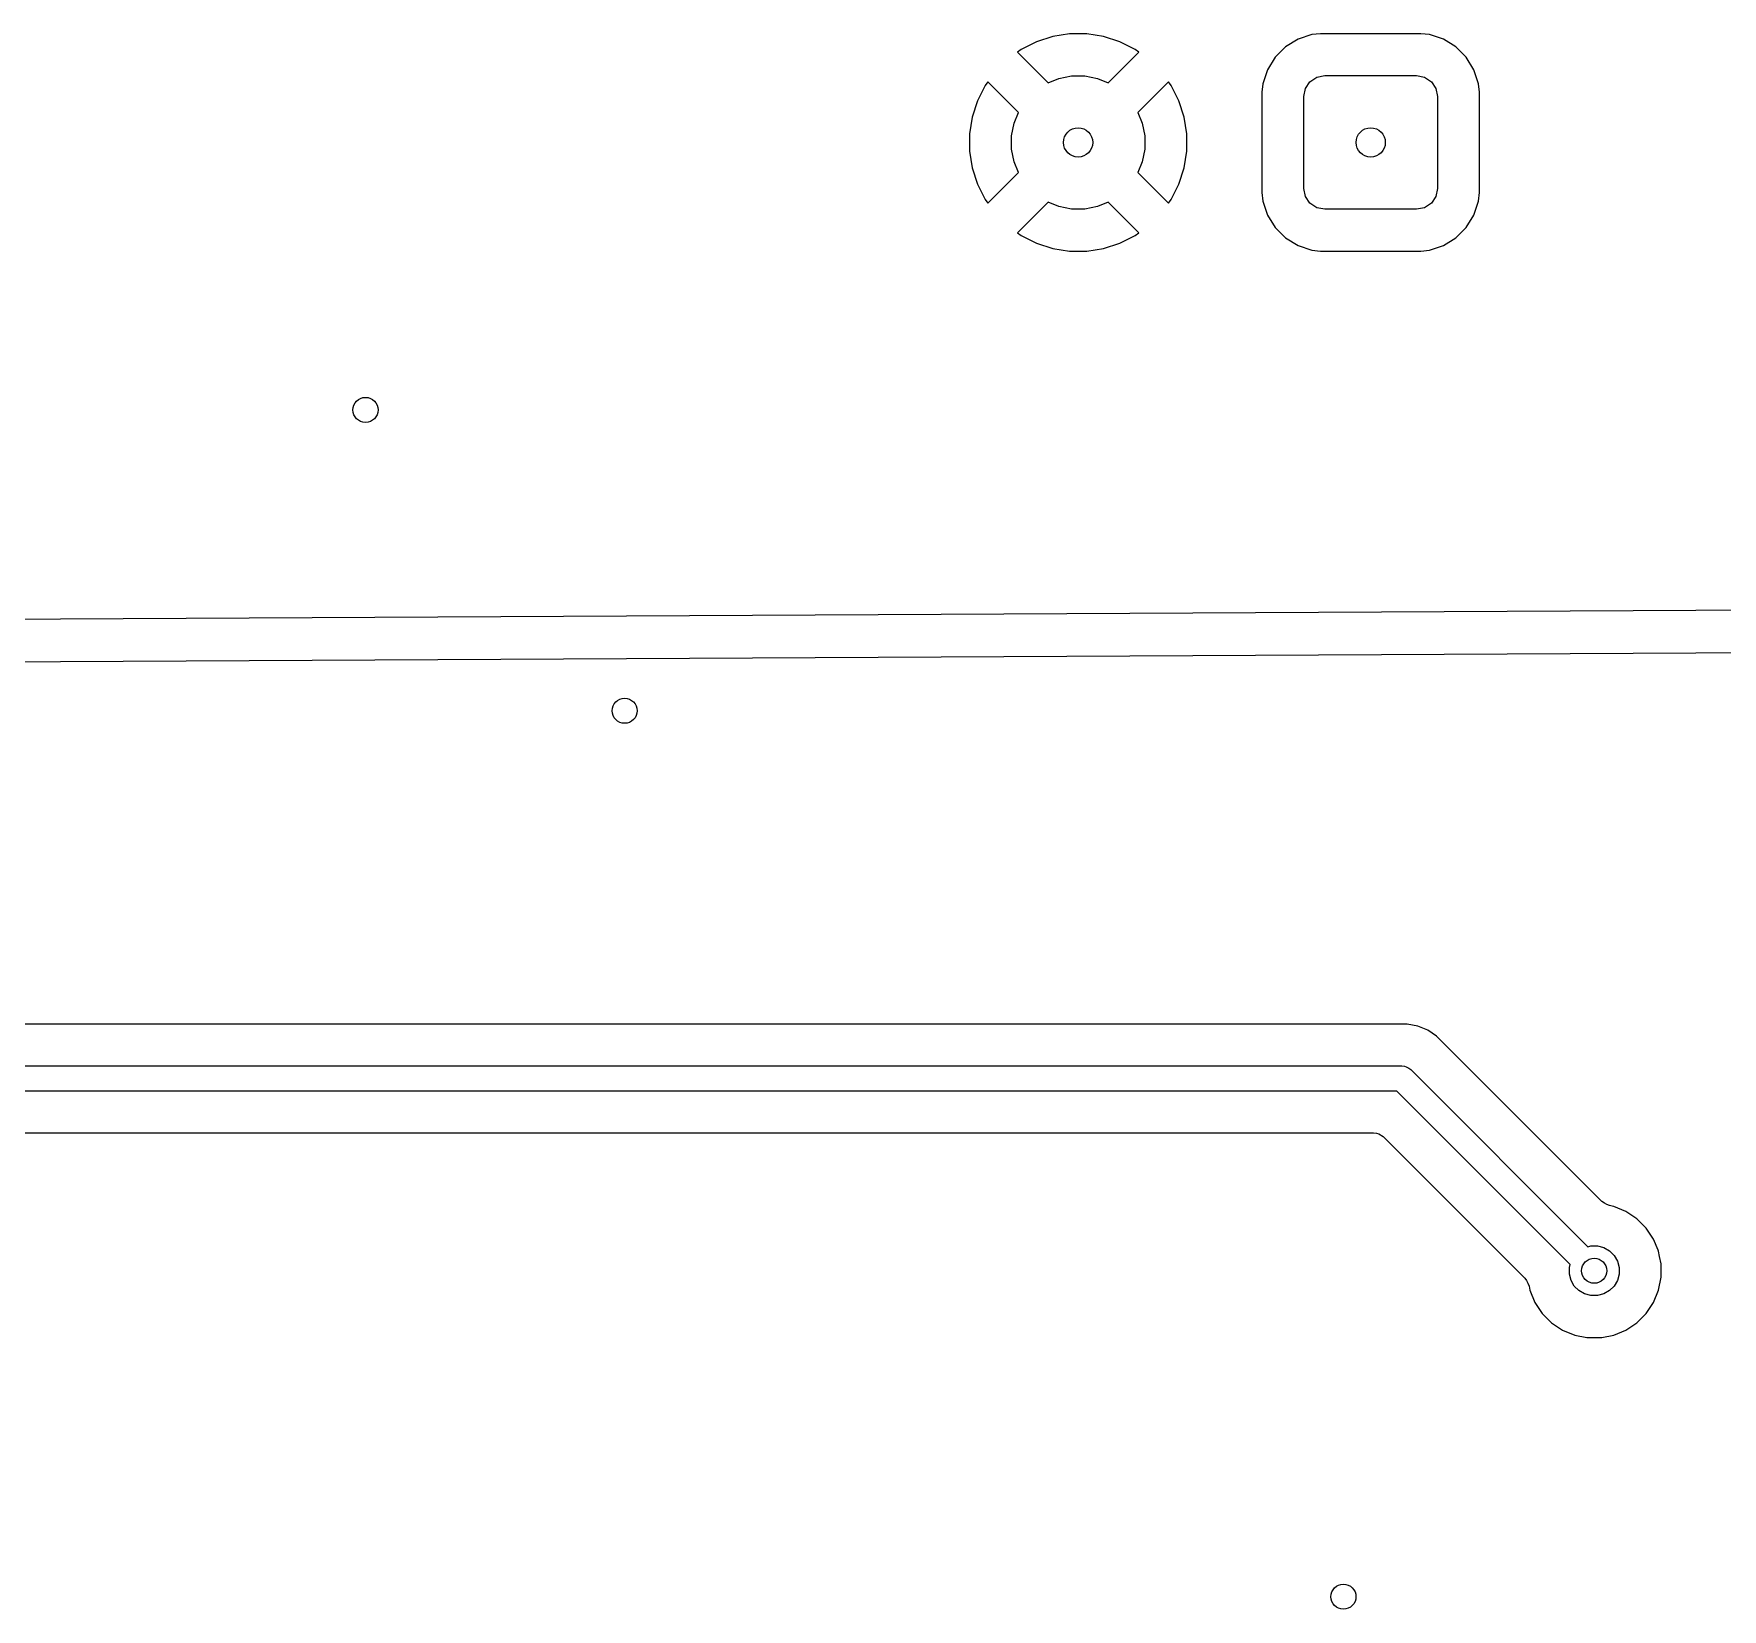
# Model space of a CAD drawing. Header units: inches. Extents: x -1.73 to 1.75, y 0.02 to 4.69.
# Drawn here: x -0.093 to 0.702, y 2.526 to 3.268 of the extents above; entities that cross this region are included whole.
import ezdxf

# ---------------------------------------------------------------- set-up
doc = ezdxf.new("R2010")
doc.units = ezdxf.units.IN
doc.header["$MEASUREMENT"] = 0
doc.layers.add('BLACK', color=250, linetype='CONTINUOUS')

msp = doc.modelspace()

# ---------------------------------------------------------------- linework, layer by layer
at = {"layer": 'BLACK', "linetype": 'CONTINUOUS'}
for p, q in [((0.37901, 3.26397), (0.37183, 3.26031)), ((0.38667, 3.26646), (0.37901, 3.26397)), ((0.39463, 3.26772), (0.38667, 3.26646)), ((0.40268, 3.26772), (0.39463, 3.26772)), ((0.41064, 3.26646), (0.40268, 3.26772)), ((0.4183, 3.26397), (0.41064, 3.26646)), ((0.42548, 3.26031), (0.4183, 3.26397)), ((0.49635, 3.26152), (0.49146, 3.25664)), ((0.50222, 3.26515), (0.49635, 3.26152)), ((0.50878, 3.26732), (0.50222, 3.26515)), ((0.50222, 3.26515), (0.50222, 3.26515)), ((0.51283, 3.26774), (0.50878, 3.26732)), ((0.50878, 3.26732), (0.50878, 3.26732)), ((0.56007, 3.26774), (0.51283, 3.26774)), ((0.51283, 3.26774), (0.51283, 3.26774)), ((0.56412, 3.26732), (0.56007, 3.26774)), ((0.57068, 3.26515), (0.56412, 3.26732)), ((0.56412, 3.26732), (0.56412, 3.26732)), ((0.57655, 3.26152), (0.57068, 3.26515)), ((0.58144, 3.25664), (0.57655, 3.26152)), ((0.37183, 3.26031), (0.37007, 3.25903)), ((0.37007, 3.25903), (0.37007, 3.25903)), ((0.37007, 3.25903), (0.38451, 3.2446)), ((0.4128, 3.2446), (0.42723, 3.25903)), ((0.42723, 3.25903), (0.42548, 3.26031)), ((0.42548, 3.26031), (0.42548, 3.26031)), ((0.42723, 3.25903), (0.42723, 3.25903)), ((0.49146, 3.25664), (0.48784, 3.25076)), ((0.58506, 3.25076), (0.58144, 3.25664)), ((0.35616, 3.24512), (0.35488, 3.24336)), ((0.37059, 3.23068), (0.35616, 3.24512)), ((0.35616, 3.24512), (0.35616, 3.24512)), ((0.38451, 3.2446), (0.38951, 3.24668)), ((0.38951, 3.24668), (0.39557, 3.24788)), ((0.39557, 3.24788), (0.40174, 3.24788)), ((0.40174, 3.24788), (0.4078, 3.24668)), ((0.4078, 3.24668), (0.4128, 3.2446)), ((0.44115, 3.24512), (0.42672, 3.23068)), ((0.44243, 3.24336), (0.44115, 3.24512)), ((0.44115, 3.24512), (0.44115, 3.24512)), ((0.48784, 3.25076), (0.48566, 3.2442)), ((0.48784, 3.25076), (0.48784, 3.25076)), ((0.5057, 3.24196), (0.50784, 3.24515)), ((0.50784, 3.24515), (0.51103, 3.24728)), ((0.51103, 3.24728), (0.5148, 3.24803)), ((0.5148, 3.24803), (0.5581, 3.24803)), ((0.5581, 3.24803), (0.56187, 3.24728)), ((0.56187, 3.24728), (0.56506, 3.24515)), ((0.56506, 3.24515), (0.5672, 3.24196)), ((0.58724, 3.2442), (0.58506, 3.25076)), ((0.35488, 3.24336), (0.35122, 3.23618)), ((0.44406, 3.24016), (0.44243, 3.24336)), ((0.44513, 3.23807), (0.44406, 3.24016)), ((0.44609, 3.23618), (0.44513, 3.23807)), ((0.44513, 3.23807), (0.44513, 3.23807)), ((0.48566, 3.2442), (0.48525, 3.24016)), ((0.48525, 3.24016), (0.48525, 3.19291)), ((0.48566, 3.2442), (0.48566, 3.2442)), ((0.48566, 3.2442), (0.48566, 3.2442)), ((0.50495, 3.23819), (0.5057, 3.24196)), ((0.50495, 3.19488), (0.50495, 3.23819)), ((0.5672, 3.24196), (0.56795, 3.23819)), ((0.56795, 3.23819), (0.56795, 3.19488)), ((0.58765, 3.24016), (0.58724, 3.2442)), ((0.58765, 3.19291), (0.58765, 3.24016)), ((0.35122, 3.23618), (0.34873, 3.22852)), ((0.36851, 3.22568), (0.37059, 3.23068)), ((0.42672, 3.23068), (0.42879, 3.22568)), ((0.44858, 3.22852), (0.44609, 3.23618)), ((0.34873, 3.22852), (0.34747, 3.22056)), ((0.36731, 3.21962), (0.36851, 3.22568)), ((0.42879, 3.22568), (0.43, 3.21962)), ((0.44984, 3.22056), (0.44858, 3.22852)), ((0.34747, 3.22056), (0.34747, 3.21251)), ((0.36731, 3.21345), (0.36731, 3.21962)), ((0.36851, 3.20739), (0.36731, 3.21345)), ((0.43, 3.21345), (0.42879, 3.20739)), ((0.43, 3.21962), (0.43, 3.21345)), ((0.44984, 3.21251), (0.44984, 3.22056)), ((0.34747, 3.21251), (0.34873, 3.20455)), ((0.37059, 3.20239), (0.36851, 3.20739)), ((0.42879, 3.20739), (0.42672, 3.20239)), ((0.44858, 3.20455), (0.44984, 3.21251)), ((0.34873, 3.20455), (0.35122, 3.19689)), ((0.35616, 3.18796), (0.37059, 3.20239)), ((0.42672, 3.20239), (0.44115, 3.18796)), ((0.44609, 3.19689), (0.44858, 3.20455)), ((0.35122, 3.19689), (0.35488, 3.18971)), ((0.35488, 3.18971), (0.35488, 3.18971)), ((0.35488, 3.18971), (0.35616, 3.18796)), ((0.44115, 3.18796), (0.44243, 3.18971)), ((0.44243, 3.18971), (0.44609, 3.19689)), ((0.48525, 3.19291), (0.48525, 3.19291)), ((0.48525, 3.19291), (0.48566, 3.18887)), ((0.5057, 3.19112), (0.50495, 3.19488)), ((0.50784, 3.18792), (0.5057, 3.19112)), ((0.5672, 3.19112), (0.56506, 3.18792)), ((0.56795, 3.19488), (0.5672, 3.19112)), ((0.58724, 3.18887), (0.58765, 3.19291)), ((0.35616, 3.18796), (0.35616, 3.18796)), ((0.38451, 3.18847), (0.37007, 3.17404)), ((0.38951, 3.1864), (0.38451, 3.18847)), ((0.39557, 3.18519), (0.38951, 3.1864)), ((0.40174, 3.18519), (0.39557, 3.18519)), ((0.4078, 3.1864), (0.40174, 3.18519)), ((0.4128, 3.18847), (0.4078, 3.1864)), ((0.42723, 3.17404), (0.4128, 3.18847)), ((0.48566, 3.18887), (0.48566, 3.18887)), ((0.48566, 3.18887), (0.48784, 3.18231)), ((0.48784, 3.18231), (0.48784, 3.18231)), ((0.48784, 3.18231), (0.49146, 3.17643)), ((0.51103, 3.18579), (0.50784, 3.18792)), ((0.5148, 3.18504), (0.51103, 3.18579)), ((0.5581, 3.18504), (0.5148, 3.18504)), ((0.56187, 3.18579), (0.5581, 3.18504)), ((0.56506, 3.18792), (0.56187, 3.18579)), ((0.58144, 3.17643), (0.58506, 3.18231)), ((0.58506, 3.18231), (0.58724, 3.18887)), ((0.37007, 3.17404), (0.37183, 3.17276)), ((0.42548, 3.17276), (0.42723, 3.17404)), ((0.49146, 3.17643), (0.49635, 3.17155)), ((0.57655, 3.17155), (0.58144, 3.17643)), ((0.37183, 3.17276), (0.37901, 3.1691)), ((0.37901, 3.1691), (0.38667, 3.16661)), ((0.38667, 3.16661), (0.39463, 3.16535)), ((0.39463, 3.16535), (0.40268, 3.16535)), ((0.40268, 3.16535), (0.41064, 3.16661)), ((0.41064, 3.16661), (0.4183, 3.1691)), ((0.4183, 3.1691), (0.42548, 3.17276)), ((0.49635, 3.17155), (0.50222, 3.16792)), ((0.50222, 3.16792), (0.50878, 3.16575)), ((0.50878, 3.16575), (0.51283, 3.16533)), ((0.56007, 3.16533), (0.56412, 3.16575)), ((0.56412, 3.16575), (0.57068, 3.16792)), ((0.57068, 3.16792), (0.57655, 3.17155)), ((0.51283, 3.16533), (0.56007, 3.16533)), ((1.25598, 2.99897), (-0.79724, 2.98821)), ((-0.79713, 2.96831), (1.25593, 2.97907)), ((0.5537, 2.8012), (-0.73076, 2.8012)), ((0.55865, 2.80022), (0.5537, 2.8012)), ((0.5537, 2.8012), (0.5537, 2.8012)), ((0.5537, 2.8012), (0.5537, 2.8012)), ((0.56331, 2.79829), (0.55865, 2.80022)), ((0.55865, 2.80022), (0.55865, 2.80022)), ((0.55865, 2.80022), (0.55865, 2.80022)), ((0.56751, 2.79548), (0.56331, 2.79829)), ((0.56331, 2.79829), (0.56331, 2.79829)), ((0.64532, 2.71767), (0.56751, 2.79548)), ((0.56751, 2.79548), (0.56751, 2.79548)), ((0.56751, 2.79548), (0.56751, 2.79548)), ((-0.74165, 2.7815), (0.55118, 2.7815)), ((0.55118, 2.7815), (0.55233, 2.78138)), ((0.55233, 2.78138), (0.55322, 2.78102)), ((0.55322, 2.78102), (0.55446, 2.7805)), ((0.55446, 2.7805), (0.55536, 2.77977)), ((0.55536, 2.77977), (0.63876, 2.69637)), ((0.54873, 2.76969), (-0.74409, 2.76969)), ((0.63041, 2.68801), (0.54873, 2.76969)), ((-0.74662, 2.74998), (0.53785, 2.74998)), ((0.53785, 2.74998), (0.53922, 2.74978)), ((0.53922, 2.74978), (0.54022, 2.74949)), ((0.54022, 2.74949), (0.54229, 2.74826)), ((0.54229, 2.74826), (0.60907, 2.68148)), ((0.64651, 2.7168), (0.64532, 2.71767)), ((0.64766, 2.71619), (0.64651, 2.7168)), ((0.64897, 2.71573), (0.64766, 2.71619)), ((0.65013, 2.7155), (0.64897, 2.71573)), ((0.65092, 2.71534), (0.65013, 2.7155)), ((0.65093, 2.71534), (0.65092, 2.71534)), ((0.65092, 2.71534), (0.65092, 2.71534)), ((0.65666, 2.71297), (0.65093, 2.71534)), ((0.66182, 2.70952), (0.65666, 2.71297)), ((0.65666, 2.71297), (0.65666, 2.71297)), ((0.65666, 2.71297), (0.65666, 2.71297)), ((0.65666, 2.71297), (0.65666, 2.71297)), ((0.65666, 2.71297), (0.65666, 2.71297)), ((0.66621, 2.70513), (0.66182, 2.70952)), ((0.66182, 2.70952), (0.66182, 2.70952)), ((0.66182, 2.70952), (0.66182, 2.70952)), ((0.66966, 2.69997), (0.66621, 2.70513)), ((0.66621, 2.70513), (0.66621, 2.70513)), ((0.66621, 2.70513), (0.66621, 2.70513)), ((0.63876, 2.69637), (0.64019, 2.69675)), ((0.64019, 2.69675), (0.64327, 2.69675)), ((0.64327, 2.69675), (0.64625, 2.69595)), ((0.6718, 2.6948), (0.66966, 2.69997)), ((0.66966, 2.69997), (0.66966, 2.69997)), ((0.66966, 2.69997), (0.66966, 2.69997)), ((0.64625, 2.69595), (0.64892, 2.69441)), ((0.64892, 2.69441), (0.6511, 2.69223)), ((0.6511, 2.69223), (0.65264, 2.68956)), ((0.65264, 2.68956), (0.65344, 2.68658)), ((0.67204, 2.69423), (0.6718, 2.6948)), ((0.67252, 2.69179), (0.67204, 2.69423)), ((0.67204, 2.69423), (0.67204, 2.69423)), ((0.67204, 2.69423), (0.67204, 2.69423)), ((0.67323, 2.68823), (0.67252, 2.69179)), ((0.67325, 2.68815), (0.67323, 2.68823)), ((0.60907, 2.68148), (0.6099, 2.68037)), ((0.6099, 2.68037), (0.61053, 2.67923)), ((0.63002, 2.68658), (0.63041, 2.68801)), ((0.63002, 2.6835), (0.63002, 2.68658)), ((0.63082, 2.68052), (0.63002, 2.6835)), ((0.63236, 2.67785), (0.63082, 2.68052)), ((0.65264, 2.68052), (0.6511, 2.67785)), ((0.65344, 2.6835), (0.65264, 2.68052)), ((0.65344, 2.68658), (0.65344, 2.6835)), ((0.67204, 2.67585), (0.67325, 2.68194)), ((0.67325, 2.68814), (0.67325, 2.68815)), ((0.67325, 2.68194), (0.67325, 2.68814)), ((0.67325, 2.68814), (0.67325, 2.68814)), ((0.61053, 2.67923), (0.61103, 2.67784)), ((0.61103, 2.67784), (0.61143, 2.67585)), ((0.61143, 2.67585), (0.61143, 2.67585)), ((0.61143, 2.67585), (0.6138, 2.67011)), ((0.63454, 2.67567), (0.63236, 2.67785)), ((0.63721, 2.67413), (0.63454, 2.67567)), ((0.64019, 2.67333), (0.63721, 2.67413)), ((0.64327, 2.67333), (0.64019, 2.67333)), ((0.64625, 2.67413), (0.64327, 2.67333)), ((0.64892, 2.67567), (0.64625, 2.67413)), ((0.6511, 2.67785), (0.64892, 2.67567)), ((0.66966, 2.67011), (0.67204, 2.67585)), ((0.6138, 2.67011), (0.6138, 2.67011)), ((0.6138, 2.67011), (0.6138, 2.67011)), ((0.6138, 2.67011), (0.61725, 2.66495)), ((0.61725, 2.66495), (0.61725, 2.66495)), ((0.61725, 2.66495), (0.61725, 2.66495)), ((0.61725, 2.66495), (0.62164, 2.66056)), ((0.66182, 2.66056), (0.66621, 2.66495)), ((0.66621, 2.66495), (0.66966, 2.67011)), ((0.62164, 2.66056), (0.62164, 2.66056)), ((0.62164, 2.66056), (0.62164, 2.66056)), ((0.62164, 2.66056), (0.6268, 2.65711)), ((0.6268, 2.65711), (0.6268, 2.65711)), ((0.6268, 2.65711), (0.63254, 2.65473)), ((0.65092, 2.65473), (0.65666, 2.65711)), ((0.65666, 2.65711), (0.66182, 2.66056)), ((0.63254, 2.65473), (0.63254, 2.65473)), ((0.63254, 2.65473), (0.63833, 2.65358)), ((0.63833, 2.65358), (0.63843, 2.65355)), ((0.63843, 2.65355), (0.63863, 2.65352)), ((0.63863, 2.65352), (0.64484, 2.65352)), ((0.64484, 2.65352), (0.645, 2.65352)), ((0.645, 2.65352), (0.64531, 2.65362)), ((0.64531, 2.65362), (0.65092, 2.65473))]:
    msp.add_line(p, q, dxfattribs=at)
at = {"layer": 'BLACK'}
for centre, radius in [((0.39865, 3.21654), 0.00689), ((0.53645, 3.21654), 0.00689), ((0.06299, 3.09055), 0.00591), ((0.18504, 2.94882), 0.00591), ((0.64173, 2.68504), 0.00591), ((0.52362, 2.5315), 0.00591)]:
    msp.add_circle(centre, radius, dxfattribs=at)
at = {"layer": 'WHITE'}
for centre, radius in [((0.39865, 3.21654), 0.00689), ((0.53645, 3.21654), 0.00689), ((0.06299, 3.09055), 0.00591), ((0.18504, 2.94882), 0.00591), ((0.64173, 2.68504), 0.00591), ((0.52362, 2.5315), 0.00591)]:
    msp.add_circle(centre, radius, dxfattribs=at)

doc.saveas('drawing.dxf')
